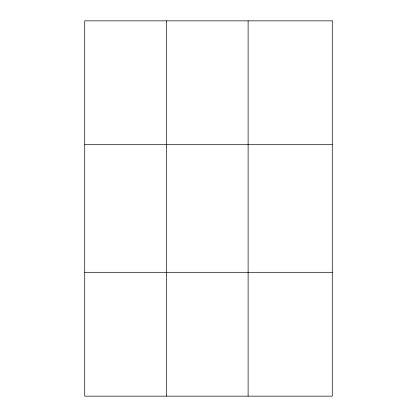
<?xml version="1.0" encoding="UTF-8"?>
<svg xmlns="http://www.w3.org/2000/svg" width="417" height="417" viewBox="0 0 417 417"><rect width="100%" height="100%" fill="white"/><g stroke="black" fill="none" stroke-linecap="round" stroke-linejoin="round"><path stroke-width="0.63" d="M166.414 396.15L166.414 20.85M248.11 396.15L248.11 20.85M84.724 144.699L332.276 144.699M84.724 272.301L332.276 272.301M332.276 20.85L332.276 396.15L84.724 396.15L84.724 20.85L332.276 20.85"/></g></svg>
